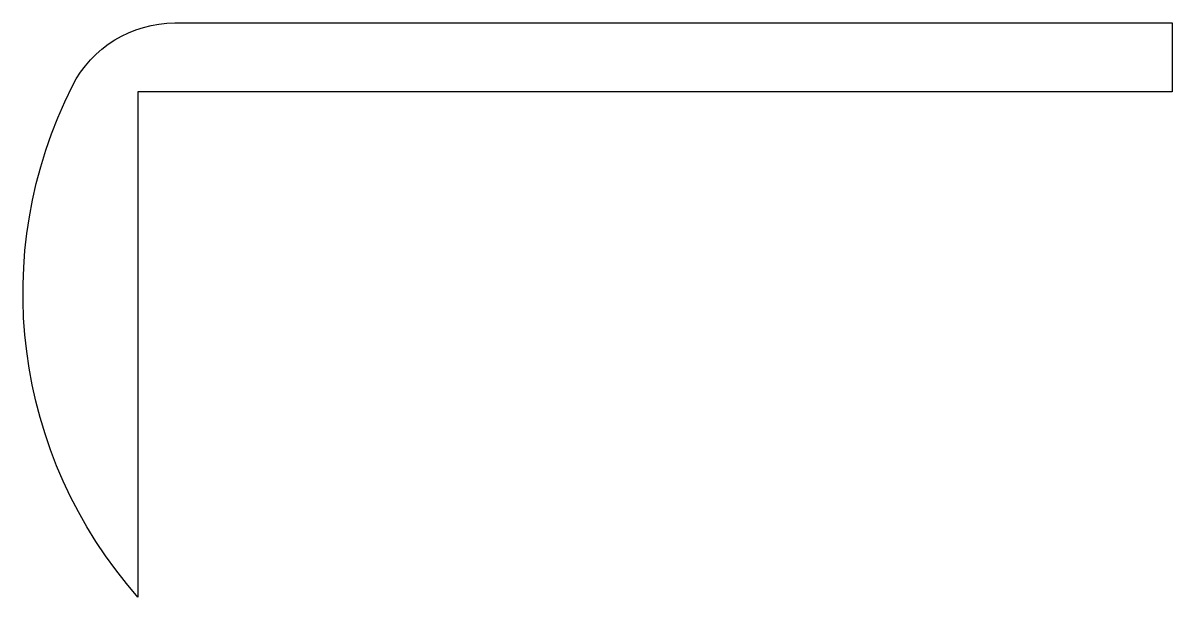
# Model space of a CAD drawing. Extents: x 252.9 to 277.9, y 258.3 to 270.8.
import ezdxf

# ---------------------------------------------------------------- set-up
doc = ezdxf.new("R2010")
doc.units = 0
doc.layers.add('ANA', color=220, linetype='CONTINUOUS')

msp = doc.modelspace()

# ---------------------------------------------------------------- linework, layer by layer
at = {"layer": 'ANA'}
msp.add_lwpolyline([(277.925, 270.822), (277.925, 269.322), (255.425, 269.322), (255.425, 258.322, -0.306885), (253.998, 269.45, -0.282915), (256.229, 270.822)], format="xyb", close=True, dxfattribs=at)

doc.saveas('drawing.dxf')
